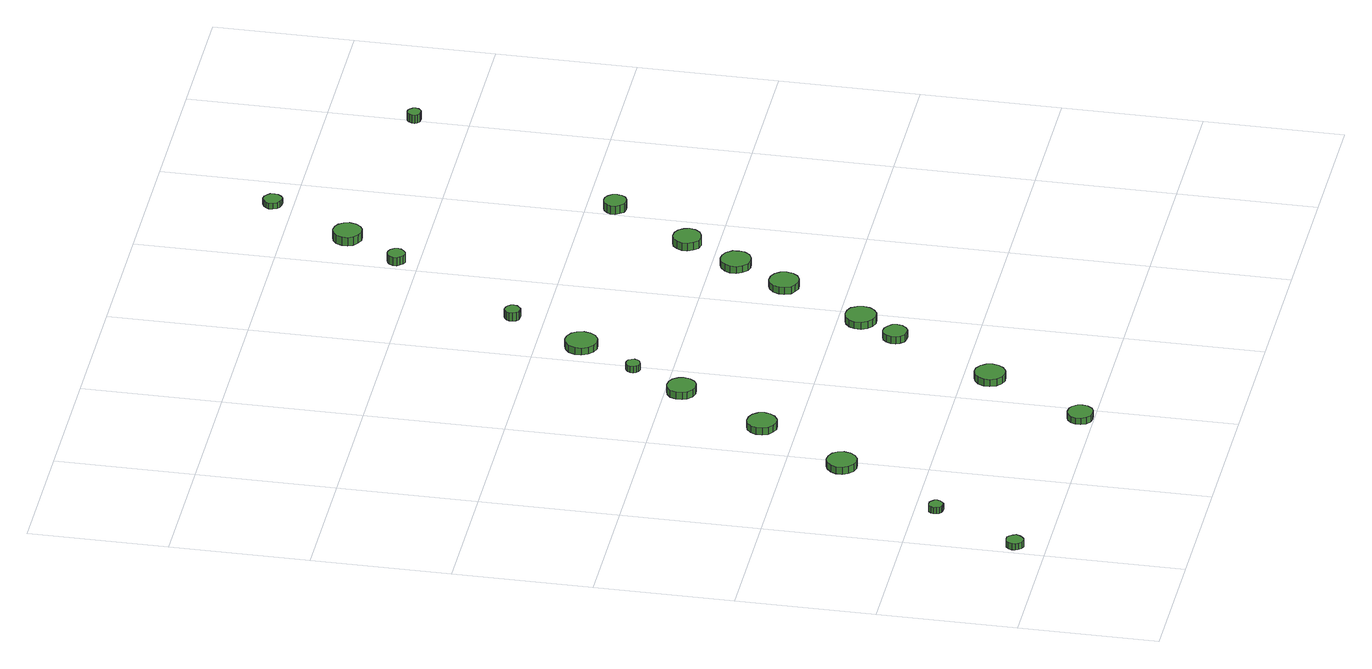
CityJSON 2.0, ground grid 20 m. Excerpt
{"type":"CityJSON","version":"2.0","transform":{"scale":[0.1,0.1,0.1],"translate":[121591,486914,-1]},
"CityObjects":{
"tree1":{"type":"SolitaryVegetationObject","attributes":{"function":"something"},"geometry":[{"type":"MultiSurface","lod":"1","boundaries":[[[0,1,2,3,4,5,6,7,8,9,10,11,12,13,14]],[[15,16,17,18,19,20,21,22,23,24,25,26,27,28,29]],[[0,29,28,1]],[[1,28,27,2]],[[2,27,26,3]],[[3,26,25,4]],[[4,25,24,5]],[[5,24,23,6]],[[6,23,22,7]],[[7,22,21,8]],[[8,21,20,9]],[[9,20,19,10]],[[10,19,18,11]],[[11,18,17,12]],[[12,17,16,13]],[[13,16,15,14]],[[14,15,29,0]]]}]},
"tree2":{"type":"SolitaryVegetationObject","attributes":{"function":"something"},"geometry":[{"type":"MultiSurface","lod":"1","boundaries":[[[30,31,32,33,34,35,36,37,38,39,40,41,42,43,44]],[[45,46,47,48,49,50,51,52,53,54,55,56,57,58,59]],[[30,59,58,31]],[[31,58,57,32]],[[32,57,56,33]],[[33,56,55,34]],[[34,55,54,35]],[[35,54,53,36]],[[36,53,52,37]],[[37,52,51,38]],[[38,51,50,39]],[[39,50,49,40]],[[40,49,48,41]],[[41,48,47,42]],[[42,47,46,43]],[[43,46,45,44]],[[44,45,59,30]]]}]},
"tree3":{"type":"SolitaryVegetationObject","attributes":{"function":"something"},"geometry":[{"type":"MultiSurface","lod":"1","boundaries":[[[60,61,62,63,64,65,66,67,68,69,70,71,72,73,74]],[[75,76,77,78,79,80,81,82,83,84,85,86,87,88,89]],[[60,89,88,61]],[[61,88,87,62]],[[62,87,86,63]],[[63,86,85,64]],[[64,85,84,65]],[[65,84,83,66]],[[66,83,82,67]],[[67,82,81,68]],[[68,81,80,69]],[[69,80,79,70]],[[70,79,78,71]],[[71,78,77,72]],[[72,77,76,73]],[[73,76,75,74]],[[74,75,89,60]]]}]},
"tree4":{"type":"SolitaryVegetationObject","attributes":{"function":"something"},"geometry":[{"type":"MultiSurface","lod":"1","boundaries":[[[90,91,92,93,94,95,96,97,98,99,100,101,102,103,104]],[[105,106,107,108,109,110,111,112,113,114,115,116,117,118,119]],[[90,119,118,91]],[[91,118,117,92]],[[92,117,116,93]],[[93,116,115,94]],[[94,115,114,95]],[[95,114,113,96]],[[96,113,112,97]],[[97,112,111,98]],[[98,111,110,99]],[[99,110,109,100]],[[100,109,108,101]],[[101,108,107,102]],[[102,107,106,103]],[[103,106,105,104]],[[104,105,119,90]]]}]},
"tree5":{"type":"SolitaryVegetationObject","attributes":{"function":"something"},"geometry":[{"type":"MultiSurface","lod":"1","boundaries":[[[120,121,122,123,124,125,126,127,128,129,130,131,132,133,134]],[[135,136,137,138,139,140,141,142,143,144,145,146,147,148,149]],[[120,149,148,121]],[[121,148,147,122]],[[122,147,146,123]],[[123,146,145,124]],[[124,145,144,125]],[[125,144,143,126]],[[126,143,142,127]],[[127,142,141,128]],[[128,141,140,129]],[[129,140,139,130]],[[130,139,138,131]],[[131,138,137,132]],[[132,137,136,133]],[[133,136,135,134]],[[134,135,149,120]]]}]},
"tree6":{"type":"SolitaryVegetationObject","attributes":{"function":"something"},"geometry":[{"type":"MultiSurface","lod":"1","boundaries":[[[150,151,152,153,154,155,156,157,158,159,160,161,162,163,164]],[[165,166,167,168,169,170,171,172,173,174,175,176,177,178,179]],[[150,179,178,151]],[[151,178,177,152]],[[152,177,176,153]],[[153,176,175,154]],[[154,175,174,155]],[[155,174,173,156]],[[156,173,172,157]],[[157,172,171,158]],[[158,171,170,159]],[[159,170,169,160]],[[160,169,168,161]],[[161,168,167,162]],[[162,167,166,163]],[[163,166,165,164]],[[164,165,179,150]]]}]},
"tree7":{"type":"SolitaryVegetationObject","attributes":{"function":"something"},"geometry":[{"type":"MultiSurface","lod":"1","boundaries":[[[180,181,182,183,184,185,186,187,188,189,190,191,192,193,194]],[[195,196,197,198,199,200,201,202,203,204,205,206,207,208,209]],[[180,209,208,181]],[[181,208,207,182]],[[182,207,206,183]],[[183,206,205,184]],[[184,205,204,185]],[[185,204,203,186]],[[186,203,202,187]],[[187,202,201,188]],[[188,201,200,189]],[[189,200,199,190]],[[190,199,198,191]],[[191,198,197,192]],[[192,197,196,193]],[[193,196,195,194]],[[194,195,209,180]]]}]},
"tree8":{"type":"SolitaryVegetationObject","attributes":{"function":"something"},"geometry":[{"type":"MultiSurface","lod":"1","boundaries":[[[210,211,212,213,214,215,216,217,218,219,220,221,222,223,224]],[[225,226,227,228,229,230,231,232,233,234,235,236,237,238,239]],[[210,239,238,211]],[[211,238,237,212]],[[212,237,236,213]],[[213,236,235,214]],[[214,235,234,215]],[[215,234,233,216]],[[216,233,232,217]],[[217,232,231,218]],[[218,231,230,219]],[[219,230,229,220]],[[220,229,228,221]],[[221,228,227,222]],[[222,227,226,223]],[[223,226,225,224]],[[224,225,239,210]]]}]},
"tree9":{"type":"SolitaryVegetationObject","attributes":{"function":"something"},"geometry":[{"type":"MultiSurface","lod":"1","boundaries":[[[240,241,242,243,244,245,246,247,248,249,250,251,252,253,254]],[[255,256,257,258,259,260,261,262,263,264,265,266,267,268,269]],[[240,269,268,241]],[[241,268,267,242]],[[242,267,266,243]],[[243,266,265,244]],[[244,265,264,245]],[[245,264,263,246]],[[246,263,262,247]],[[247,262,261,248]],[[248,261,260,249]],[[249,260,259,250]],[[250,259,258,251]],[[251,258,257,252]],[[252,257,256,253]],[[253,256,255,254]],[[254,255,269,240]]]}]},
"tree10":{"type":"SolitaryVegetationObject","attributes":{"function":"something"},"geometry":[{"type":"MultiSurface","lod":"1","boundaries":[[[270,271,272,273,274,275,276,277,278,279,280,281,282,283,284]],[[285,286,287,288,289,290,291,292,293,294,295,296,297,298,299]],[[270,299,298,271]],[[271,298,297,272]],[[272,297,296,273]],[[273,296,295,274]],[[274,295,294,275]],[[275,294,293,276]],[[276,293,292,277]],[[277,292,291,278]],[[278,291,290,279]],[[279,290,289,280]],[[280,289,288,281]],[[281,288,287,282]],[[282,287,286,283]],[[283,286,285,284]],[[284,285,299,270]]]}]},
"tree11":{"type":"SolitaryVegetationObject","attributes":{"function":"something"},"geometry":[{"type":"MultiSurface","lod":"1","boundaries":[[[300,301,302,303,304,305,306,307,308,309,310,311,312,313,314]],[[315,316,317,318,319,320,321,322,323,324,325,326,327,328,329]],[[300,329,328,301]],[[301,328,327,302]],[[302,327,326,303]],[[303,326,325,304]],[[304,325,324,305]],[[305,324,323,306]],[[306,323,322,307]],[[307,322,321,308]],[[308,321,320,309]],[[309,320,319,310]],[[310,319,318,311]],[[311,318,317,312]],[[312,317,316,313]],[[313,316,315,314]],[[314,315,329,300]]]}]},
"tree12":{"type":"SolitaryVegetationObject","attributes":{"function":"something"},"geometry":[{"type":"MultiSurface","lod":"1","boundaries":[[[330,331,332,333,334,335,336,337,338,339,340,341,342,343,344]],[[345,346,347,348,349,350,351,352,353,354,355,356,357,358,359]],[[330,359,358,331]],[[331,358,357,332]],[[332,357,356,333]],[[333,356,355,334]],[[334,355,354,335]],[[335,354,353,336]],[[336,353,352,337]],[[337,352,351,338]],[[338,351,350,339]],[[339,350,349,340]],[[340,349,348,341]],[[341,348,347,342]],[[342,347,346,343]],[[343,346,345,344]],[[344,345,359,330]]]}]},
"tree13":{"type":"SolitaryVegetationObject","attributes":{"function":"something"},"geometry":[{"type":"MultiSurface","lod":"1","boundaries":[[[360,361,362,363,364,365,366,367,368,369,370,371,372,373,374]],[[375,376,377,378,379,380,381,382,383,384,385,386,387,388,389]],[[360,389,388,361]],[[361,388,387,362]],[[362,387,386,363]],[[363,386,385,364]],[[364,385,384,365]],[[365,384,383,366]],[[366,383,382,367]],[[367,382,381,368]],[[368,381,380,369]],[[369,380,379,370]],[[370,379,378,371]],[[371,378,377,372]],[[372,377,376,373]],[[373,376,375,374]],[[374,375,389,360]]]}]},
"tree14":{"type":"SolitaryVegetationObject","attributes":{"function":"something"},"geometry":[{"type":"MultiSurface","lod":"1","boundaries":[[[390,391,392,393,394,395,396,397,398,399,400,401,402,403,404]],[[405,406,407,408,409,410,411,412,413,414,415,416,417,418,419]],[[390,419,418,391]],[[391,418,417,392]],[[392,417,416,393]],[[393,416,415,394]],[[394,415,414,395]],[[395,414,413,396]],[[396,413,412,397]],[[397,412,411,398]],[[398,411,410,399]],[[399,410,409,400]],[[400,409,408,401]],[[401,408,407,402]],[[402,407,406,403]],[[403,406,405,404]],[[404,405,419,390]]]}]},
"tree15":{"type":"SolitaryVegetationObject","attributes":{"function":"something"},"geometry":[{"type":"MultiSurface","lod":"1","boundaries":[[[420,421,422,423,424,425,426,427,428,429,430,431,432,433,434]],[[435,436,437,438,439,440,441,442,443,444,445,446,447,448,449]],[[420,449,448,421]],[[421,448,447,422]],[[422,447,446,423]],[[423,446,445,424]],[[424,445,444,425]],[[425,444,443,426]],[[426,443,442,427]],[[427,442,441,428]],[[428,441,440,429]],[[429,440,439,430]],[[430,439,438,431]],[[431,438,437,432]],[[432,437,436,433]],[[433,436,435,434]],[[434,435,449,420]]]}]},
"tree16":{"type":"SolitaryVegetationObject","attributes":{"function":"something"},"geometry":[{"type":"MultiSurface","lod":"1","boundaries":[[[450,451,452,453,454,455,456,457,458,459,460,461,462,463,464]],[[465,466,467,468,469,470,471,472,473,474,475,476,477,478,479]],[[450,479,478,451]],[[451,478,477,452]],[[452,477,476,453]],[[453,476,475,454]],[[454,475,474,455]],[[455,474,473,456]],[[456,473,472,457]],[[457,472,471,458]],[[458,471,470,459]],[[459,470,469,460]],[[460,469,468,461]],[[461,468,467,462]],[[462,467,466,463]],[[463,466,465,464]],[[464,465,479,450]]]}]},
"tree17":{"type":"SolitaryVegetationObject","attributes":{"function":"something"},"geometry":[{"type":"MultiSurface","lod":"1","boundaries":[[[480,481,482,483,484,485,486,487,488,489,490,491,492,493,494]],[[495,496,497,498,499,500,501,502,503,504,505,506,507,508,509]],[[480,509,508,481]],[[481,508,507,482]],[[482,507,506,483]],[[483,506,505,484]],[[484,505,504,485]],[[485,504,503,486]],[[486,503,502,487]],[[487,502,501,488]],[[488,501,500,489]],[[489,500,499,490]],[[490,499,498,491]],[[491,498,497,492]],[[492,497,496,493]],[[493,496,495,494]],[[494,495,509,480]]]}]},
"tree18":{"type":"SolitaryVegetationObject","attributes":{"function":"something"},"geometry":[{"type":"MultiSurface","lod":"1","boundaries":[[[510,511,512,513,514,515,516,517,518,519,520,521,522,523,524]],[[525,526,527,528,529,530,531,532,533,534,535,536,537,538,539]],[[510,539,538,511]],[[511,538,537,512]],[[512,537,536,513]],[[513,536,535,514]],[[514,535,534,515]],[[515,534,533,516]],[[516,533,532,517]],[[517,532,531,518]],[[518,531,530,519]],[[519,530,529,520]],[[520,529,528,521]],[[521,528,527,522]],[[522,527,526,523]],[[523,526,525,524]],[[524,525,539,510]]]}]},
"tree19":{"type":"SolitaryVegetationObject","attributes":{"function":"something"},"geometry":[{"type":"MultiSurface","lod":"1","boundaries":[[[540,541,542,543,544,545,546,547,548,549,550,551,552,553,554]],[[555,556,557,558,559,560,561,562,563,564,565,566,567,568,569]],[[540,569,568,541]],[[541,568,567,542]],[[542,567,566,543]],[[543,566,565,544]],[[544,565,564,545]],[[545,564,563,546]],[[546,563,562,547]],[[547,562,561,548]],[[548,561,560,549]],[[549,560,559,550]],[[550,559,558,551]],[[551,558,557,552]],[[552,557,556,553]],[[553,556,555,554]],[[554,555,569,540]]]}]},
"tree20":{"type":"SolitaryVegetationObject","attributes":{"function":"something"},"geometry":[{"type":"MultiSurface","lod":"1","boundaries":[[[570,571,572,573,574,575,576,577,578,579,580,581,582,583,584]],[[585,586,587,588,589,590,591,592,593,594,595,596,597,598,599]],[[570,599,598,571]],[[571,598,597,572]],[[572,597,596,573]],[[573,596,595,574]],[[574,595,594,575]],[[575,594,593,576]],[[576,593,592,577]],[[577,592,591,578]],[[578,591,590,579]],[[579,590,589,580]],[[580,589,588,581]],[[581,588,587,582]],[[582,587,586,583]],[[583,586,585,584]],[[584,585,599,570]]]}]}
},
"vertices":[
[34,46,16],[32,51,16],[29,55,16],[25,58,16],[20,58,16],[15,57,16],[11,53,16],[9,48,16],[9,43,16],[11,39,16],[15,35,16],[20,33,16],[25,34,16],[29,37,16],[32,41,16],[32,41,6],[29,37,6],[25,34,6],[20,33,6],[15,35,6],[11,39,6],[9,43,6],[9,48,6],[11,53,6],[15,57,6],[20,58,6],[25,58,6],[29,55,6],[32,51,6],[34,46,6],
[106,171,16],[105,175,16],[102,179,16],[99,181,16],[94,181,16],[90,180,16],[87,177,16],[86,173,16],[86,169,16],[87,165,16],[90,162,16],[94,161,16],[99,161,16],[102,164,16],[105,167,16],[105,167,6],[102,164,6],[99,161,6],[94,161,6],[90,162,6],[87,165,6],[86,169,6],[86,173,6],[87,177,6],[90,180,6],[94,181,6],[99,181,6],[102,179,6],[105,175,6],[106,171,6],
[210,322,17],[208,331,17],[203,338,17],[195,342,17],[186,343,17],[178,340,17],[171,334,17],[167,326,17],[167,317,17],[171,309,17],[178,303,17],[186,300,17],[195,301,17],[203,306,17],[208,313,17],[208,313,6],[203,306,6],[195,301,6],[186,300,6],[178,303,6],[171,309,6],[167,317,6],[167,326,6],[171,334,6],[178,340,6],[186,343,6],[195,342,6],[203,338,6],[208,331,6],[210,322,6],
[397,20,16],[396,27,16],[391,34,16],[385,37,16],[377,38,16],[370,36,16],[364,31,16],[361,24,16],[361,16,16],[364,9,16],[370,4,16],[377,2,16],[385,3,16],[391,6,16],[396,13,16],[396,13,6],[391,6,6],[385,3,6],[377,2,6],[370,4,6],[364,9,6],[361,16,6],[361,24,6],[364,31,6],[370,36,6],[377,38,6],[385,37,6],[391,34,6],[396,27,6],[397,20,6],
[294,450,17],[292,459,17],[287,466,17],[279,470,17],[270,471,17],[262,469,17],[255,463,17],[252,455,17],[252,446,17],[255,438,17],[262,432,17],[270,429,17],[279,430,17],[287,435,17],[292,442,17],[292,442,6],[287,435,6],[279,430,6],[270,429,6],[262,432,6],[255,438,6],[252,446,6],[252,455,6],[255,463,6],[262,469,6],[270,471,6],[279,470,6],[287,466,6],[292,459,6],[294,450,6],
[482,163,17],[480,172,17],[475,179,17],[467,184,17],[458,185,17],[450,182,17],[443,176,17],[439,168,17],[439,159,17],[443,150,17],[450,144,17],[458,141,17],[467,142,17],[475,147,17],[480,154,17],[480,154,6],[475,147,6],[467,142,6],[458,141,6],[450,144,6],[443,150,6],[439,159,6],[439,168,6],[443,176,6],[450,182,6],[458,185,6],[467,184,6],[475,179,6],[480,172,6],[482,163,6],
[367,578,17],[365,586,17],[360,593,17],[353,597,17],[344,598,17],[336,596,17],[329,590,17],[326,582,17],[326,573,17],[329,566,17],[336,560,17],[344,557,17],[353,558,17],[360,562,17],[365,569,17],[365,569,6],[360,562,6],[353,558,6],[344,557,6],[336,560,6],[329,566,6],[326,573,6],[326,582,6],[329,590,6],[336,596,6],[344,598,6],[353,597,6],[360,593,6],[365,586,6],[367,578,6],
[405,655,16],[404,659,16],[402,663,16],[398,665,16],[394,665,16],[390,664,16],[387,661,16],[385,657,16],[385,653,16],[387,649,16],[390,646,16],[394,645,16],[398,646,16],[402,648,16],[404,651,16],[404,651,6],[402,648,6],[398,646,6],[394,645,6],[390,646,6],[387,649,6],[385,653,6],[385,657,6],[387,661,6],[390,664,6],[394,665,6],[398,665,6],[402,663,6],[404,659,6],[405,655,6],
[563,313,17],[562,320,17],[557,325,17],[551,329,17],[544,330,17],[537,328,17],[532,323,17],[529,316,17],[529,309,17],[532,303,17],[537,298,17],[544,296,17],[551,296,17],[557,300,17],[562,306,17],[562,306,6],[557,300,6],[551,296,6],[544,296,6],[537,298,6],[532,303,6],[529,309,6],[529,316,6],[532,323,6],[537,328,6],[544,330,6],[551,329,6],[557,325,6],[562,320,6],[563,313,6],
[464,737,17],[462,747,17],[457,754,17],[448,759,17],[439,760,17],[430,757,17],[423,751,17],[419,742,17],[419,733,17],[423,724,17],[430,717,17],[439,714,17],[448,715,17],[457,720,17],[462,728,17],[462,728,6],[457,720,6],[448,715,6],[439,714,6],[430,717,6],[423,724,6],[419,733,6],[419,742,6],[423,751,6],[430,757,6],[439,760,6],[448,759,6],[457,754,6],[462,747,6],[464,737,6],
[603,368,17],[601,377,17],[596,385,17],[588,389,17],[579,390,17],[570,387,17],[563,381,17],[559,373,17],[559,363,17],[563,355,17],[570,349,17],[579,346,17],[588,347,17],[596,352,17],[601,359,17],[601,359,6],[596,352,6],[588,347,6],[579,346,6],[570,349,6],[563,355,6],[559,363,6],[559,373,6],[563,381,6],[570,387,6],[579,390,6],[588,389,6],[596,385,6],[601,377,6],[603,368,6],
[514,846,19],[513,850,19],[510,854,19],[506,856,19],[501,857,19],[497,855,19],[494,852,19],[492,848,19],[492,844,19],[494,839,19],[497,836,19],[501,835,19],[506,835,19],[510,838,19],[513,841,19],[513,841,6],[510,838,6],[506,835,6],[501,835,6],[497,836,6],[494,839,6],[492,844,6],[492,848,6],[494,852,6],[497,855,6],[501,857,6],[506,856,6],[510,854,6],[513,850,6],[514,846,6],
[675,490,17],[673,499,17],[668,506,17],[660,510,17],[651,511,17],[643,508,17],[636,502,17],[633,494,17],[633,486,17],[636,477,17],[643,472,17],[651,469,17],[660,470,17],[668,474,17],[673,481,17],[673,481,6],[668,474,6],[660,470,6],[651,469,6],[643,472,6],[636,477,6],[633,486,6],[633,494,6],[636,502,6],[643,508,6],[651,511,6],[660,510,6],[668,506,6],[673,499,6],[675,490,6],
[719,566,17],[718,575,17],[712,583,17],[704,587,17],[695,588,17],[687,585,17],[680,579,17],[676,571,17],[676,562,17],[680,554,17],[687,547,17],[695,545,17],[704,546,17],[712,550,17],[718,558,17],[718,558,6],[712,550,6],[704,546,6],[695,545,6],[687,547,6],[680,554,6],[676,562,6],[676,571,6],[680,579,6],[687,585,6],[695,588,6],[704,587,6],[712,583,6],[718,575,6],[719,566,6],
[634,1032,20],[633,1037,20],[629,1042,20],[625,1044,20],[620,1045,20],[615,1043,20],[611,1040,20],[608,1035,20],[608,1029,20],[611,1025,20],[615,1021,20],[620,1019,20],[625,1020,20],[629,1023,20],[633,1027,20],[633,1027,7],[629,1023,7],[625,1020,7],[620,1019,7],[615,1021,7],[611,1025,7],[608,1029,7],[608,1035,7],[611,1040,7],[615,1043,7],[620,1045,7],[625,1044,7],[629,1042,7],[633,1037,7],[634,1032,7],
[765,644,18],[763,652,18],[758,659,18],[751,663,18],[742,664,18],[734,662,18],[728,656,18],[724,648,18],[724,640,18],[728,632,18],[734,626,18],[742,624,18],[751,625,18],[758,629,18],[763,636,18],[763,636,6],[758,629,6],[751,625,6],[742,624,6],[734,626,6],[728,632,6],[724,640,6],[724,648,6],[728,656,6],[734,662,6],[742,664,6],[751,663,6],[758,659,6],[763,652,6],[765,644,6],
[692,1111,19],[690,1119,19],[685,1126,19],[678,1130,19],[669,1131,19],[661,1129,19],[654,1123,19],[651,1115,19],[651,1106,19],[654,1099,19],[661,1093,19],[669,1090,19],[678,1091,19],[685,1095,19],[690,1102,19],[690,1102,6],[685,1095,6],[678,1091,6],[669,1090,6],[661,1093,6],[654,1099,6],[651,1106,6],[651,1115,6],[654,1123,6],[661,1129,6],[669,1131,6],[678,1130,6],[685,1126,6],[690,1119,6],[692,1111,6],
[827,758,24],[826,765,24],[822,770,24],[816,774,24],[809,774,24],[803,772,24],[798,768,24],[795,762,24],[795,755,24],[798,749,24],[803,744,24],[809,742,24],[816,743,24],[822,746,24],[826,752,24],[826,752,11],[822,746,11],[816,743,11],[809,742,11],[803,744,11],[798,749,11],[795,755,11],[795,762,11],[798,768,11],[803,772,11],[809,774,11],[816,774,11],[822,770,11],[826,765,11],[827,758,11],
[755,1229,16],[754,1235,16],[750,1239,16],[746,1242,16],[740,1243,16],[735,1241,16],[731,1237,16],[728,1232,16],[728,1227,16],[731,1221,16],[735,1218,16],[740,1216,16],[746,1216,16],[750,1219,16],[754,1224,16],[754,1224,7],[750,1219,7],[746,1216,7],[740,1216,7],[735,1218,7],[731,1221,7],[728,1227,7],[728,1232,7],[731,1237,7],[735,1241,7],[740,1243,7],[746,1242,7],[750,1239,7],[754,1235,7],[755,1229,7],
[1010,1077,22],[1009,1081,22],[1006,1085,22],[1003,1087,22],[999,1087,22],[995,1086,22],[992,1083,22],[990,1079,22],[990,1075,22],[992,1072,22],[995,1069,22],[999,1068,22],[1003,1068,22],[1006,1070,22],[1009,1073,22],[1009,1073,9],[1006,1070,9],[1003,1068,9],[999,1068,9],[995,1069,9],[992,1072,9],[990,1075,9],[990,1079,9],[992,1083,9],[995,1086,9],[999,1087,9],[1003,1087,9],[1006,1085,9],[1009,1081,9],[1010,1077,9]
]}
